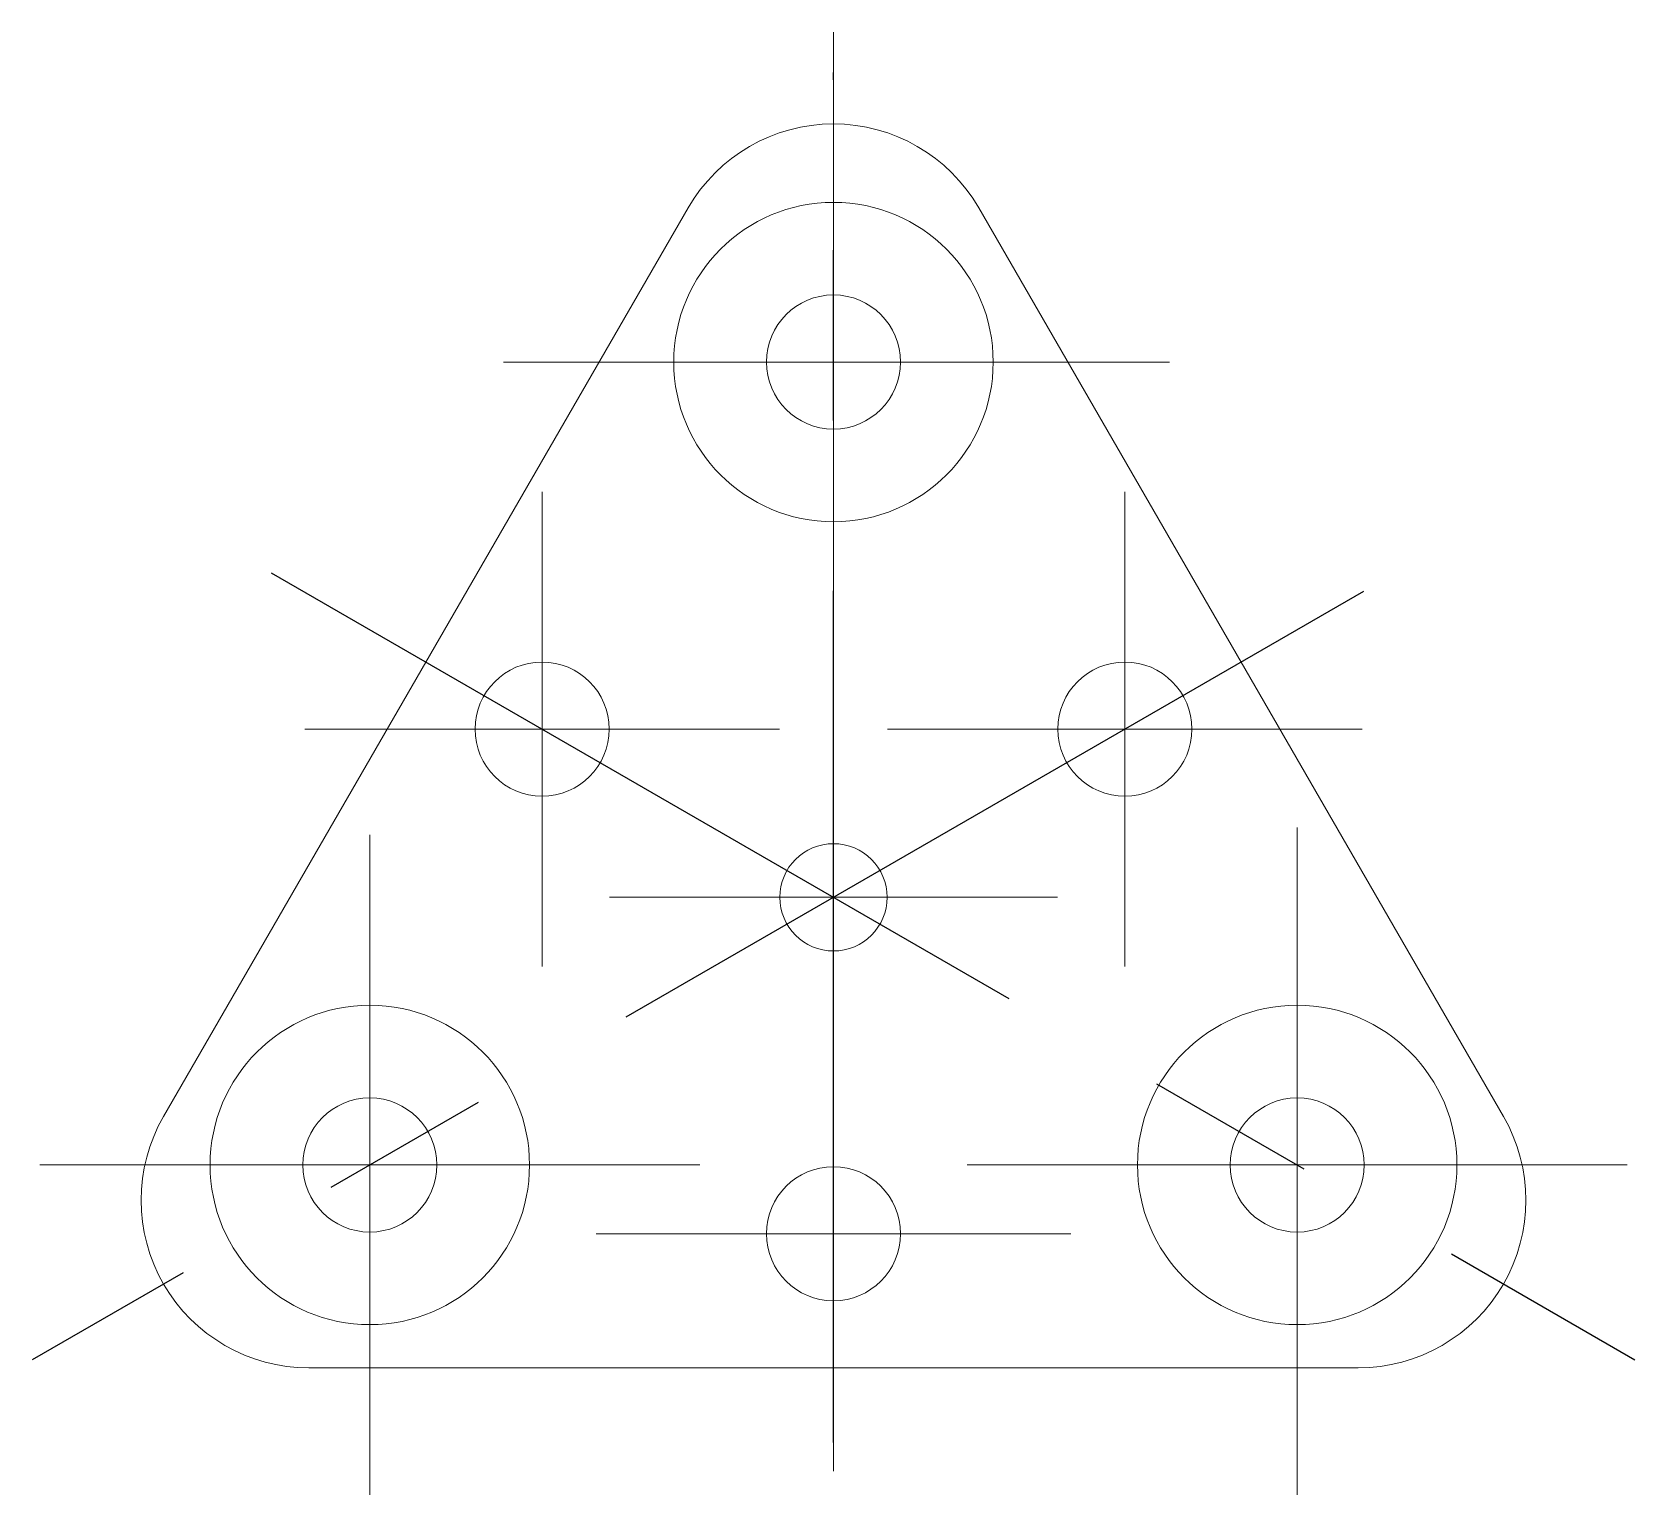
# Model space of a CAD drawing. Header units: inches. Extents: x 4.72 to 5.67, y 2.09 to 5.21.
# Drawn here: x 4.724 to 5.665, y 2.093 to 2.952 of the extents above.
import ezdxf

# ---------------------------------------------------------------- set-up
doc = ezdxf.new("R2010")
doc.units = ezdxf.units.IN
doc.header["$MEASUREMENT"] = 0
doc.linetypes.add('CENTERX2', pattern=[0.8, 0.5, -0.1, 0.1, -0.1])

# ---------------------------------------------------------------- blocks, each defined once
blk = doc.blocks.new('SW_CENTERMARKSYMBOL_0')
at = {"color": 0, "linetype": 'Continuous', "lineweight": 0}
for p, q in [((0, 0.1), (0, 0.19375)), ((0, 0), (0, 0.1)), ((-0.1, 0), (-0.19375, 0)), ((0, 0), (-0.1, 0)), ((0, 0), (0, -0.1)), ((0, 0), (0.1, 0)), ((0.1, 0), (0.19375, 0)), ((0, -0.1), (0, -0.19375))]:
    blk.add_line(p, q, dxfattribs=at)
blk = doc.blocks.new('SW_CENTERMARKSYMBOL_1')
at = {"color": 0, "linetype": 'Continuous', "lineweight": 0}
for p, q in [((0, 0.1), (0, 0.19808)), ((0, 0), (0, 0.1)), ((-0.1, 0), (-0.19375, 0)), ((0, 0), (-0.1, 0)), ((0, 0), (0, -0.1)), ((0, 0), (0.1, 0)), ((0.1, 0), (0.19375, 0)), ((0, -0.1), (0, -0.19375))]:
    blk.add_line(p, q, dxfattribs=at)
blk = doc.blocks.new('SW_CENTERMARKSYMBOL_2')
at = {"color": 0, "linetype": 'Continuous', "lineweight": 0}
for p, q in [((0, 0.1), (0, 0.13937)), ((0, 0), (0, 0.1)), ((-0.1, 0), (-0.13937, 0)), ((0, 0), (-0.1, 0)), ((0, 0), (0, -0.1)), ((0, 0), (0.1, 0)), ((0.1, 0), (0.13937, 0)), ((0, -0.1), (0, -0.13937))]:
    blk.add_line(p, q, dxfattribs=at)
blk = doc.blocks.new('SW_CENTERMARKSYMBOL_3')
at = {"color": 0, "linetype": 'Continuous', "lineweight": 0}
for p, q in [((0, 0.1), (0, 0.1315)), ((0, 0), (0, 0.1)), ((-0.1, 0), (-0.1315, 0)), ((0, 0), (-0.1, 0)), ((0, 0), (0, -0.1)), ((0, 0), (0.1, 0)), ((0.1, 0), (0.1315, 0)), ((0, -0.1), (0, -0.1315))]:
    blk.add_line(p, q, dxfattribs=at)
blk = doc.blocks.new('SW_CENTERMARKSYMBOL_4')
at = {"color": 0, "linetype": 'Continuous', "lineweight": 0}
for p, q in [((0, 0.1), (0, 0.13937)), ((0, 0), (0, 0.1)), ((-0.1, 0), (-0.13937, 0)), ((0, 0), (-0.1, 0)), ((0, 0), (0, -0.1)), ((0, 0), (0.1, 0)), ((0.1, 0), (0.13937, 0)), ((0, -0.1), (0, -0.13937))]:
    blk.add_line(p, q, dxfattribs=at)
blk = doc.blocks.new('SW_CENTERMARKSYMBOL_5')
at = {"color": 0, "linetype": 'Continuous', "lineweight": 0}
for p, q in [((0, 0.1), (0, 0.13937)), ((0, 0), (0, 0.1)), ((-0.1, 0), (-0.13937, 0)), ((0, 0), (-0.1, 0)), ((0, 0), (0, -0.1)), ((0, 0), (0.1, 0)), ((0.1, 0), (0.13937, 0)), ((0, -0.1), (0, -0.13937))]:
    blk.add_line(p, q, dxfattribs=at)
blk = doc.blocks.new('SW_CENTERMARKSYMBOL_6')
at = {"color": 0, "linetype": 'Continuous', "lineweight": 0}
for p, q in [((0, 0.1), (0, 0.19375)), ((0, 0), (0, 0.1)), ((-0.1, 0), (-0.19375, 0)), ((0, 0), (-0.1, 0)), ((0, 0), (0, -0.1)), ((0, 0), (0.1, 0)), ((0.1, 0), (0.19716, 0)), ((0, -0.1), (0, -0.19375))]:
    blk.add_line(p, q, dxfattribs=at)

msp = doc.modelspace()

# ---------------------------------------------------------------- linework, layer by layer
at = {"color": 7, "linetype": 'CENTERX2'}
for p, q in [((5.1946, 2.12397), (5.1946, 2.92822)), ((4.8645, 2.63456), (5.66506, 2.17236)), ((5.50567, 2.62357), (4.72415, 2.17236))]:
    msp.add_line(p, q, dxfattribs=at)
at = {"color": 7, "linetype": 'Continuous', "lineweight": 15}
for p, q in [((4.80134, 2.31535), (5.10937, 2.84886)), ((5.27984, 2.84886), (5.58787, 2.31535)), ((5.50263, 2.16772), (4.88658, 2.16772))]:
    msp.add_line(p, q, dxfattribs=at)
for centre, radius in [((5.1946, 2.75827), 0.09375), ((5.1946, 2.75827), 0.03937), ((5.02355, 2.54274), 0.03937), ((5.36566, 2.54274), 0.03937), ((5.1946, 2.44398), 0.0315), ((4.92242, 2.28683), 0.09375), ((5.46679, 2.28683), 0.09375), ((4.92242, 2.28683), 0.03937), ((5.46679, 2.28683), 0.03937), ((5.1946, 2.24646), 0.03937)]:
    msp.add_circle(centre, radius, dxfattribs=at)
for centre, start, end in [((5.1946, 2.79965), 30, 150), ((4.88658, 2.26614), 150, 270), ((5.50263, 2.26614), 270, 30)]:
    msp.add_arc(centre, 0.09843, start, end, dxfattribs=at)

# ---------------------------------------------------------------- block references
at = {"color": 7, "linetype": 'Continuous', "lineweight": 0}
for name, p in [('SW_CENTERMARKSYMBOL_6', (5.1946, 2.75827)), ('SW_CENTERMARKSYMBOL_5', (5.02355, 2.54274)), ('SW_CENTERMARKSYMBOL_4', (5.36566, 2.54274)), ('SW_CENTERMARKSYMBOL_3', (5.1946, 2.44398)), ('SW_CENTERMARKSYMBOL_1', (5.46679, 2.28683)), ('SW_CENTERMARKSYMBOL_0', (4.92242, 2.28683)), ('SW_CENTERMARKSYMBOL_2', (5.1946, 2.24646))]:
    msp.add_blockref(name, p, dxfattribs=at)

doc.saveas('drawing.dxf')
